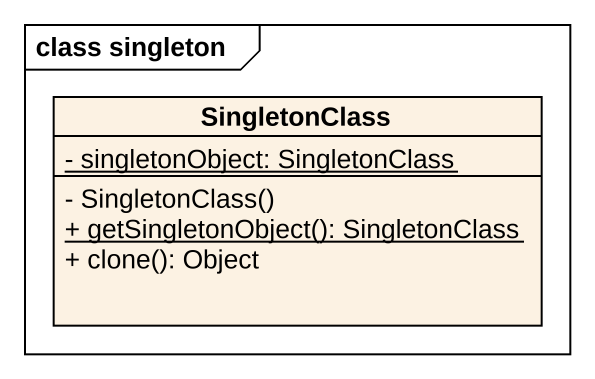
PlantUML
@startuml
mainframe class singleton
hide circle
hide empty members
skinparam classAttributeIconSize 0
class SingletonClass {
  {static} - singletonObject: SingletonClass
  - SingletonClass()
  {static} + getSingletonObject(): SingletonClass
  + clone(): Object
}
@enduml
